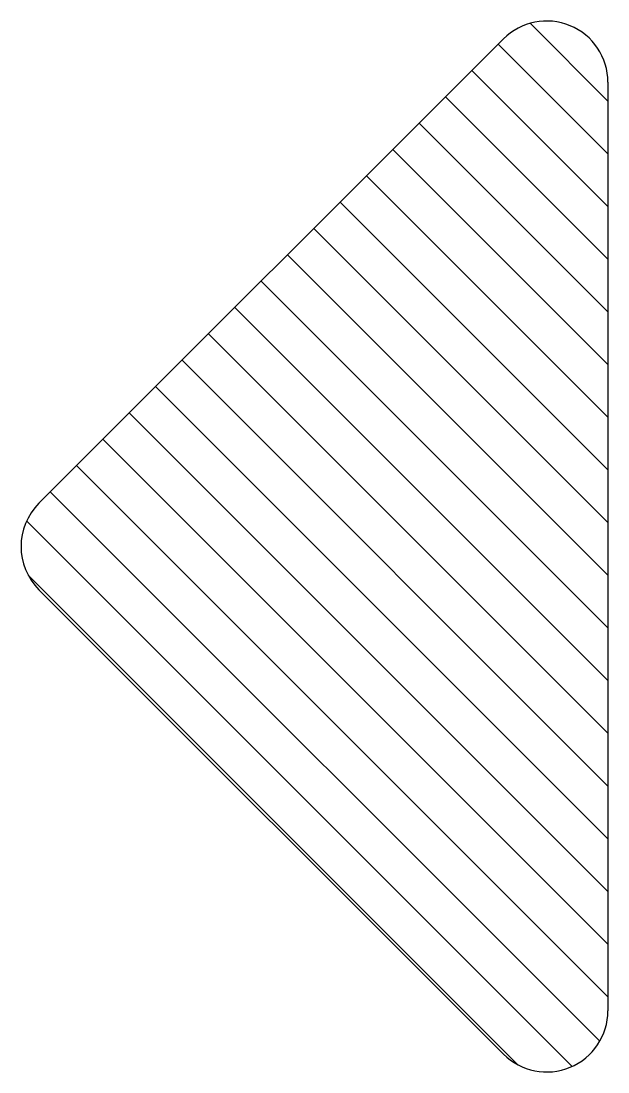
# Model space of a CAD drawing. Header units: millimetres. Extents: x 1199.84 to 1200.59, y -1497.02 to -1495.68.
import ezdxf

# ---------------------------------------------------------------- set-up
doc = ezdxf.new("R2010")
doc.units = ezdxf.units.MM
doc.layers.add('Símbolos_Gráficos', color=1, linetype='Continuous')

msp = doc.modelspace()

# ---------------------------------------------------------------- hatches: boundary and pattern name
at = {"layer": 'Símbolos_Gráficos'}
h = msp.add_hatch(dxfattribs=at)
h.set_pattern_fill('ANSI31', color=256, scale=0.015, style=0)
h.set_pattern_definition([(135, (2392.507964, 84.57962), (0.0336759605, 0.0336759605), [])])
h.paths.add_polyline_path([(1199.8678, -1496.2937), (1200.4613, -1495.7002, -0.668179), (1200.5949, -1495.7555), (1200.5949, -1496.9426, -0.668179), (1200.4613, -1496.9979), (1199.8678, -1496.4044, -0.414214)])

# ---------------------------------------------------------------- linework, layer by layer
at = {"layer": 'Símbolos_Gráficos', "color": 4}
for p, q in [((1199.8678, -1496.2937), (1200.4613, -1495.7002)), ((1200.5949, -1495.7555), (1200.5949, -1496.9426)), ((1200.4613, -1496.9979), (1199.8678, -1496.4044))]:
    msp.add_line(p, q, dxfattribs=at)
for centre, start, end in [((1200.5166, -1495.7555), 0, 135), ((1199.9231, -1496.3491), 135, 225), ((1200.5166, -1496.9426), 225, 0)]:
    msp.add_arc(centre, 0.0782, start, end, dxfattribs=at)

doc.saveas('drawing.dxf')
